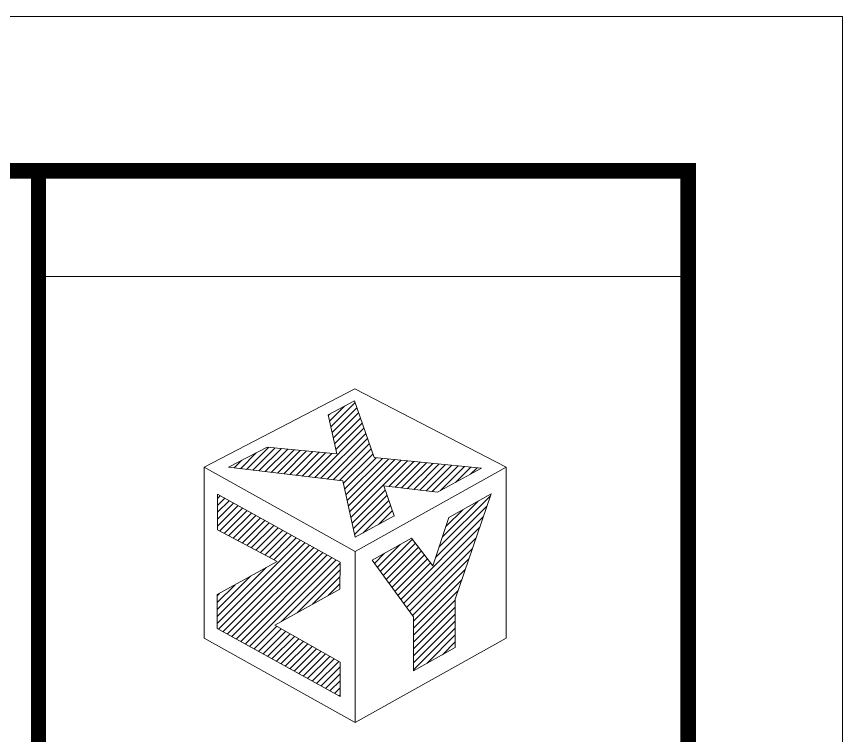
# Model space of a CAD drawing. Header units: inches. Extents: x -3733042 to -3450527, y 579159 to 997713.
# Drawn here: x -3458555 to -3450527, y 649023 to 656013 of the extents above; entities that cross this region are included whole.
import ezdxf

# ---------------------------------------------------------------- set-up
doc = ezdxf.new("R2010")
doc.units = ezdxf.units.IN
doc.header["$LTSCALE"] = 1000
doc.header["$MEASUREMENT"] = 0
doc.layers.get('0').update_dxf_attribs({"lineweight": 18})
doc.layers.add('0-TK', color=4, linetype='Continuous', lineweight=18)
doc.layers.add('PUB_TITLE', color=153, linetype='Continuous', lineweight=18)

msp = doc.modelspace()

# ---------------------------------------------------------------- hatches: boundary and pattern name
h = msp.add_hatch()
h.set_pattern_fill('ANSI31', color=256, style=0, pattern_type=0)
h.set_pattern_definition([(45, (0, 0), (-33.67596045, 33.67596045), [])])
h.paths.add_polyline_path([(-3456601, 651368), (-3456601, 651020.5), (-3456021.3, 650713.9), (-3456603.9, 650391.8), (-3456603.9, 650061.7), (-3455411, 649402), (-3455411, 649735.9), (-3456044.3, 650094.3), (-3455411.4, 650445.8), (-3455410.6, 650709.1)], flags=0)
h.paths.add_polyline_path([(-3454696.7, 650175.4), (-3454696.7, 649651.6), (-3454291.1, 649877.8), (-3454291.1, 650349.6), (-3453942, 651371.4), (-3454354.1, 651142.5), (-3454508.5, 650671.2), (-3454715.1, 650942.2), (-3455099.8, 650726.9)], flags=0)
h.paths.add_polyline_path([(-3454883.4, 651157.3), (-3454984.9, 651450.3), (-3454464.1, 651388.3), (-3454034.9, 651622.1), (-3455080, 651724.6), (-3455271.2, 652276.4), (-3455526.2, 652139.8), (-3455442.5, 651760.1), (-3456118.4, 651826.4), (-3456495.4, 651630.1), (-3455384.7, 651497.9), (-3455263.8, 650949.4)], flags=0)

# ---------------------------------------------------------------- linework, layer by layer
for points in [[(-3455266, 652393.6), (-3456731.7, 651631.4), (-3455263.7, 650811.5), (-3453795.8, 651631.4), (-3455266, 652393.6)], [(-3456495.4, 651630.1), (-3456118.4, 651826.4), (-3455442.5, 651760.1), (-3455526.2, 652139.8), (-3455271.2, 652276.4), (-3455080, 651724.6), (-3454034.9, 651622.1), (-3454464.1, 651388.3), (-3454984.9, 651450.3), (-3454883.4, 651157.3), (-3455263.8, 650949.4), (-3455384.7, 651497.9), (-3456495.4, 651630.1)], [(-3456731.7, 651631.4), (-3456731.7, 649970.3), (-3455263.7, 649149.6), (-3453795.8, 649970.3), (-3453795.8, 651631.4)], [(-3456601, 651020.5), (-3456601, 651368), (-3455410.6, 650709.1), (-3455411.4, 650445.8), (-3456044.3, 650094.3), (-3455411, 649735.9), (-3455411, 649402), (-3456603.9, 650061.7), (-3456603.9, 650391.8), (-3456021.3, 650713.9), (-3456601, 651020.5)], [(-3455099.8, 650726.9), (-3454696.7, 650175.4), (-3454696.7, 649651.6), (-3454291.1, 649877.8), (-3454291.1, 650349.6), (-3453942, 651371.4), (-3454354.1, 651142.5), (-3454508.5, 650671.2), (-3454715.1, 650942.2), (-3455099.8, 650726.9)], [(-3455263.7, 650811.5), (-3455263.7, 649149.6)]]:
    msp.add_lwpolyline(points)
at = {"layer": '0-TK'}
msp.add_line((-3458341, 653483.7), (-3452026.8, 653483.7), dxfattribs=at)
msp.add_lwpolyline([(-3458341, 594512.6, 144, 144, 0), (-3458341, 654512.6, 144, 144, 0)], format="xyseb", dxfattribs=at)
at = {"layer": 'PUB_TITLE'}
msp.add_lwpolyline([(-3561976.8, 593012.6), (-3450526.8, 593012.6), (-3450526.8, 656012.6), (-3561976.8, 656012.6)], close=True, dxfattribs=at)
msp.add_lwpolyline([(-3558226.8, 594512.6, 150, 150, 0), (-3452026.8, 594512.6, 150, 150, 0), (-3452026.8, 654512.6, 150, 150, 0), (-3558226.8, 654512.6, 150, 150, 0)], format="xyseb", close=True, dxfattribs=at)

doc.saveas('drawing.dxf')
